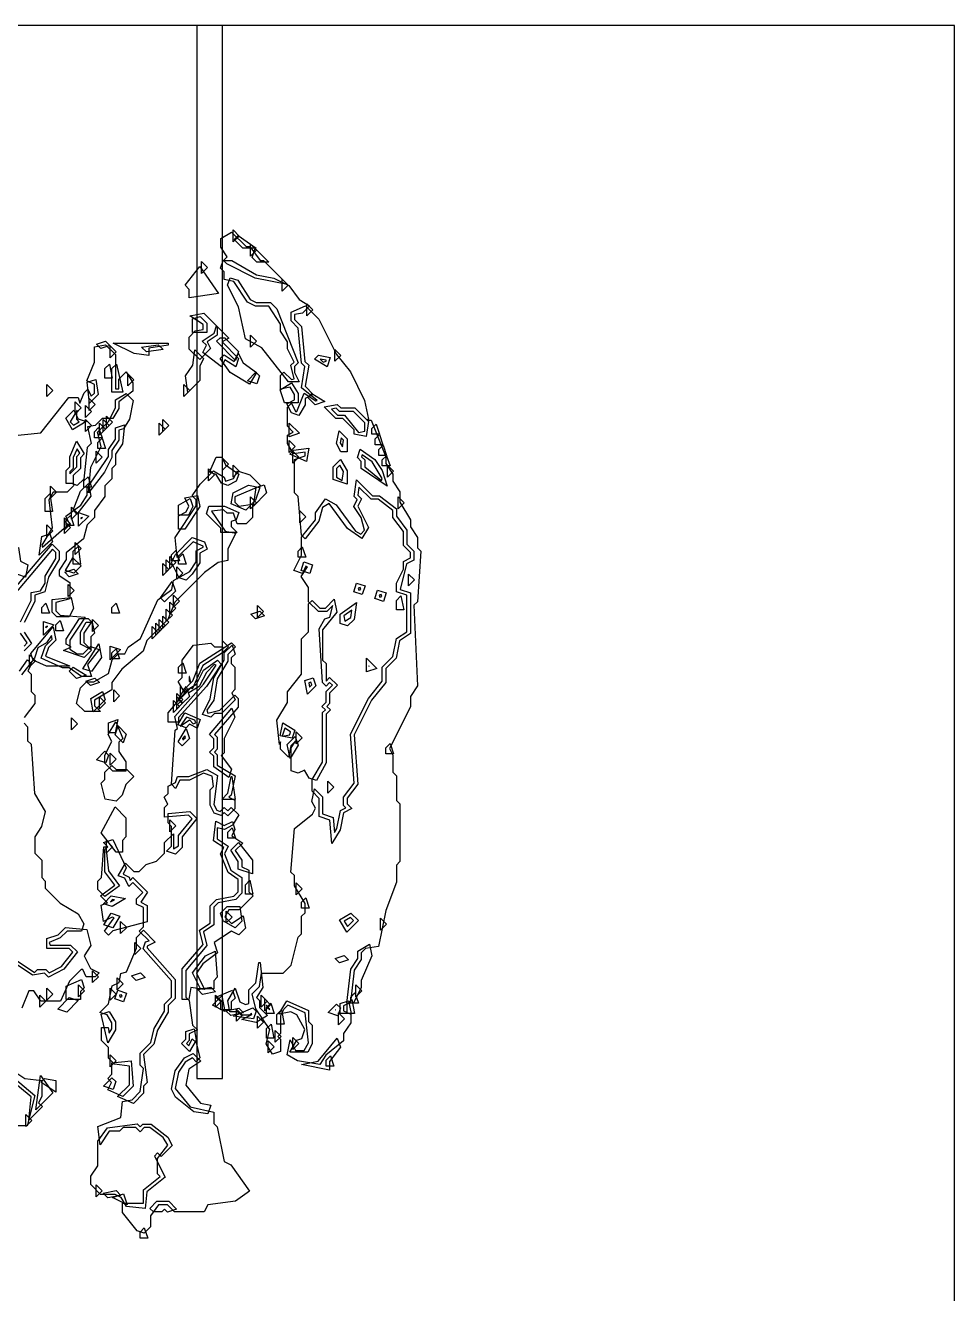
# Model space of a CAD drawing. Header units: millimetres. Extents: x 0 to 296, y 0 to 296.
# Drawn here: x 165.3 to 295.8, y 117.7 to 295.8 of the extents above; entities that cross this region are included whole.
import ezdxf

# ---------------------------------------------------------------- set-up
doc = ezdxf.new("R2010")
doc.units = ezdxf.units.MM
for name, color, linetype in [('CUT_OUTLINE', 5, 'Continuous'), ('CUT_SLOT', 1, 'Continuous'), ('ENG_D', 3, 'Continuous'), ('ENG_K', 2, 'Continuous'), ('ENG_L', 4, 'Continuous')]:
    doc.layers.add(name, color=color, linetype=linetype)

msp = doc.modelspace()

# ---------------------------------------------------------------- linework, layer by layer
at = {"layer": 'CUT_OUTLINE'}
msp.add_lwpolyline([(0, 0), (295.8, 0), (295.8, 295.8), (0, 295.8), (0, 0)], close=True, dxfattribs=at)
at = {"layer": 'CUT_SLOT'}
msp.add_lwpolyline([(189.42, 147.9), (192.99, 147.9), (192.99, 295.8), (189.42, 295.8), (189.42, 147.9)], close=True, dxfattribs=at)
at = {"layer": 'ENG_D'}
for points in [[(193.61, 262.32), (193.16, 262.77), (193.68, 263.3), (192.77, 264.67), (192.77, 265.87), (194.28, 266.78), (196.32, 264.74), (196.83, 264.74), (198.31, 262.77), (198.78, 262.77), (202.14, 259.41), (197.61, 260.32), (193.61, 262.32)], [(202.26, 245.76), (198.52, 250.5), (196.25, 251.76), (195.24, 256.28), (193.73, 259.3), (194.09, 260.37), (195.15, 260.02), (196.88, 257.29), (197.75, 256.86), (199.77, 256.86), (200.62, 256.01), (203.65, 248.42), (203.12, 247.88), (203.12, 247.05), (203.76, 245.76), (202.26, 245.76)], [(201.39, 258.48), (201.39, 260.16), (202.23, 259.32), (201.39, 258.48)], [(192.27, 252.29), (190.86, 251.35), (191.34, 250.4), (189.81, 248.87), (188.33, 250.35), (188.33, 252.03), (189.19, 252.89), (190.3, 253.11), (190.3, 253.77), (188.44, 255.01), (190.38, 255.4), (192.27, 253.51), (192.27, 252.29)], [(213.33, 240.34), (213.89, 240.34), (215.94, 235.21), (215.94, 234.25), (216.92, 232.77), (216.92, 231.79), (217.91, 230.31), (217.91, 228.82), (219.39, 226.36), (219.39, 225.38), (220.37, 223.9), (220.37, 222.45), (220.87, 221.95), (220.37, 214.84), (219.89, 214.36), (220.38, 203.05), (219.39, 201.57), (219.39, 200.1), (216.46, 194.24), (216.92, 193.32), (216.92, 190.9), (217.42, 190.4), (217.42, 186.95), (217.91, 186.46), (217.91, 178.37), (217.42, 177.87), (217.42, 175.47), (215.93, 171.5), (214.91, 166.42), (213.1, 166.16), (212.49, 165.55), (212.49, 164.59), (211.49, 163.1), (210.99, 158.59), (210.02, 158.1), (210.02, 157.42), (211.01, 156.93), (211.01, 155.72), (210.02, 154.24), (210.02, 153.21), (207.5, 151.19), (206.69, 149.85), (203.53, 150.38), (202.1, 151.23), (202.52, 153.34), (203.27, 151.85), (204.46, 151.85), (205.08, 152.89), (204.61, 157.1), (202.19, 158.21), (201.6, 157.62), (201.15, 156.72), (201.15, 154.21), (200.76, 153.82), (201.15, 153.43), (201.15, 151.67), (200.05, 151.3), (199.16, 152.79), (199.65, 154.76), (197.71, 157.66), (197.18, 159.81), (198.2, 160.84), (198.47, 162.69), (201.54, 162.69), (202.65, 163.8), (203.64, 167.75), (204.1, 168.22), (204.1, 170.68), (204.6, 171.18), (204.6, 172.48), (203.12, 174.95), (203.12, 176.39), (202.62, 176.9), (203.13, 183.03), (205.63, 185.04), (206.05, 185.86), (205.57, 186.81), (205.93, 188.58), (207.06, 187.44), (207.06, 185.06), (208.53, 184.57), (208.72, 182.45), (209.05, 183), (209.56, 185.54), (210.34, 185.93), (210.02, 186.25), (210.02, 187.42), (211.49, 189.39), (211, 196.27), (213.51, 201.28), (215.44, 203.7), (215.44, 205.69), (216.94, 207.18), (217.44, 209.68), (218.89, 210.65), (218.89, 215.76), (217.42, 216.25), (217.42, 217.47), (218.4, 219.45), (218.4, 220.53), (219.39, 221.02), (219.39, 221.75), (218.4, 222.74), (218.4, 224.73), (216.92, 226.7), (216.92, 227.65), (214.87, 229.25), (213.86, 229.25), (212.17, 230.94), (212.01, 229.83), (212.54, 229.3), (212.02, 228.26), (213.51, 225.29), (212.56, 223.72), (210.58, 225.13), (207.98, 228.67), (207.03, 228.1), (206.55, 226.18), (204.62, 223.7), (204.11, 224.21), (203.62, 229.63), (203.12, 230.13), (203.12, 234.85), (204.6, 235.34), (204.6, 235.87), (202.99, 235.64), (202.13, 237.07), (202.13, 238.27), (202.95, 238.68), (202.13, 239.5), (202.13, 242.17), (202.69, 242.73), (203.27, 241.57), (203.44, 241.57), (204.48, 244.17), (206.11, 243.08), (206.31, 243.14), (204.08, 244.92), (204.58, 247.9), (204.11, 248.36), (203.62, 253.29), (202.63, 254.29), (202.63, 255.54), (204.65, 256.41), (206.53, 254.54), (209, 249.59), (210.97, 247.13), (212.97, 243.13), (213.49, 240.51), (213.33, 240.34)], [(193.36, 251.93), (195.27, 250.02), (194.85, 248.76), (192.17, 251.43), (192.66, 251.93), (193.36, 251.93)], [(183.98, 250.96), (184.66, 250.27), (182.33, 249.94), (181.64, 250.62), (183.98, 250.96)], [(194.07, 247.06), (192.69, 249), (193.23, 249.53), (194.64, 248.59), (195.23, 249.77), (195.92, 248.39), (197.78, 247.06), (196.79, 245.43), (194.07, 247.06)], [(206.7, 248.94), (207.13, 248.51), (207.56, 248.65), (207.56, 248.77), (206.7, 248.94)], [(201.1, 244.64), (202.71, 245.61), (203.61, 244.11), (203.61, 242.81), (201.71, 242.81), (201.1, 244.64)], [(172.61, 241.77), (171.63, 240.13), (172.1, 239.67), (172.89, 240.14), (172.55, 240.49), (172.55, 241.62), (172.61, 241.77)], [(176.74, 240.94), (177.58, 240.09), (176.74, 239.25), (176.74, 240.94)], [(212.98, 239.99), (212.98, 239.99), (211.4, 241.57), (209.43, 241.57), (208.95, 242.05), (208.3, 241.91), (209.14, 241.08), (210.14, 241.08), (212.09, 238.64), (212.98, 238.82), (212.98, 239.99)], [(175.02, 238.72), (175.62, 239.32), (176.1, 237.88), (175.02, 237.88), (175.02, 238.72)], [(175.76, 238.27), (175.76, 239.95), (176.6, 239.11), (175.76, 238.27)], [(177.09, 239.6), (176.25, 238.76), (176.25, 240.44), (177.09, 239.6)], [(176.59, 236.4), (175.51, 236.4), (175.51, 237.24), (176.11, 237.84), (176.59, 236.4)], [(209.87, 236.63), (210.01, 237.54), (209.68, 237.87), (209.54, 237.18), (209.87, 236.63)], [(171.57, 232.8), (172.55, 233.79), (172.55, 235.27), (172.98, 235.7), (172.59, 236.35), (172.06, 235.11), (172.06, 233.58), (171.57, 233.09), (171.57, 232.8)], [(176.11, 235.16), (175.26, 234.32), (175.26, 236.01), (176.11, 235.16)], [(192.11, 232.74), (191.2, 233.04), (192.11, 235.16), (192.92, 235.16), (193.45, 234.1), (195.28, 232.79), (194.94, 231.78), (193.77, 231.2), (192.85, 231.51), (192.11, 232.74)], [(202.87, 236.01), (203.71, 235.16), (202.87, 234.32), (202.87, 236.01)], [(214.03, 234.5), (212.61, 235.51), (212.52, 235.23), (212.98, 234.77), (212.98, 233.8), (215.32, 231.88), (215.42, 232.18), (214.03, 234.5)], [(191.04, 233.54), (191.88, 232.7), (191.04, 231.86), (191.04, 233.54)], [(209.83, 231.87), (210.01, 233.14), (209.48, 234.03), (209.03, 233.58), (209.03, 232.35), (209.83, 231.87)], [(174.62, 230.97), (173.54, 230.97), (173.54, 231.82), (174.14, 232.42), (174.62, 230.97)], [(186.85, 226.94), (187.9, 227.46), (188.3, 228.26), (187.72, 229.43), (189.51, 229.78), (189.82, 228.21), (187.72, 225.06), (186.85, 225.06), (186.85, 226.94)], [(196.68, 231.23), (198.26, 230.91), (197.66, 229.11), (196.27, 227.72), (194.21, 228.61), (194.52, 230.15), (196.68, 231.23)], [(192.77, 224.56), (192.77, 225.2), (190.76, 227.21), (191.11, 228.26), (193.31, 228.26), (195.29, 227.41), (194.93, 226.34), (194.24, 226.11), (194.24, 225.41), (195.09, 224.56), (192.77, 224.56)], [(170.83, 226.64), (171.67, 225.8), (170.83, 224.96), (170.83, 226.64)], [(173.15, 226.5), (173.37, 226.71), (173.11, 226.63), (173.15, 226.5)], [(172.31, 223.19), (173.15, 222.35), (172.31, 221.5), (172.31, 223.19)], [(187.9, 217.87), (186.92, 218.2), (185.83, 220.37), (186.4, 221.51), (188.75, 223.86), (190.5, 223.28), (190.85, 222.22), (189.81, 221.7), (189.81, 220.3), (188.77, 218.74), (187.9, 217.87)], [(172.13, 218.86), (170.95, 219.25), (172.01, 221.02), (173.15, 219.88), (172.13, 218.86)], [(203.61, 221.96), (204.21, 222.56), (204.69, 221.11), (203.61, 221.11), (203.61, 221.96)], [(205.65, 220.04), (205.25, 218.83), (204.04, 219.23), (204.44, 220.44), (205.65, 220.04)], [(184.88, 214.85), (184.31, 215.42), (185.94, 217.71), (186.39, 216.36), (184.88, 214.85)], [(211.43, 216.27), (211.84, 217.48), (213.04, 217.08), (212.64, 215.87), (211.43, 216.27)], [(186.11, 214.11), (186.11, 215.79), (186.95, 214.95), (186.11, 214.11)], [(216, 216.09), (215.6, 214.89), (214.39, 215.29), (214.79, 216.5), (216, 216.09)], [(218.06, 215.7), (218.46, 213.72), (217.42, 213.72), (217.42, 215.05), (218.06, 215.7)], [(185.12, 213.82), (185.97, 212.98), (185.12, 212.14), (185.12, 213.82)], [(186.46, 213.96), (185.62, 213.12), (185.62, 214.81), (186.46, 213.96)], [(197.94, 212.63), (197.94, 214.31), (198.78, 213.47), (197.94, 212.63)], [(201.15, 195.19), (201.03, 194.83), (200.65, 198.24), (202.13, 200.72), (202.13, 202.22), (204.1, 204.68), (204.1, 209.63), (205.09, 210.62), (205.09, 214.56), (205.58, 215.05), (206.67, 213.96), (207.45, 213.96), (208.69, 215.2), (209.05, 213.41), (207.06, 210.92), (207.06, 206.67), (207.56, 206.18), (207.56, 203.71), (208.05, 204.21), (209.14, 203.12), (208.05, 202.03), (208.05, 200.55), (207.66, 200.16), (208.15, 199.67), (207.56, 199.07), (207.56, 192.21), (206.19, 189.76), (205.17, 190.1), (204.5, 191.21), (203.63, 190.77), (202.63, 191.11), (202.63, 194.32), (203.26, 195.27), (202.61, 194.62), (202.28, 193.01), (201.15, 194.14), (201.15, 195.19)], [(211.49, 212.37), (210.58, 211.46), (209.53, 211.82), (209.53, 213.11), (211.83, 214.75), (211.49, 212.37)], [(174.52, 208.14), (173.05, 208.88), (173.05, 210.58), (173.89, 211.99), (174.73, 211.99), (175.04, 210.43), (174.52, 209.92), (174.52, 208.14)], [(184.14, 210.66), (184.14, 212.34), (184.98, 211.5), (184.14, 210.66)], [(184.63, 212.83), (185.47, 211.99), (184.63, 211.15), (184.63, 212.83)], [(168.22, 211.22), (168.44, 211.43), (168.18, 211.34), (168.22, 211.22)], [(183.15, 209.67), (183.15, 211.36), (183.99, 210.51), (183.15, 209.67)], [(183.64, 211.85), (184.49, 211.01), (183.64, 210.17), (183.64, 211.85)], [(186.68, 197.06), (186.34, 198.75), (190.35, 203.27), (192.13, 205.94), (191.85, 206.04), (190.75, 204.94), (189.75, 202.94), (188.29, 202.07), (187.73, 202.63), (188.86, 203.75), (189.85, 206.24), (194.28, 209.1), (194.84, 208.54), (193.75, 207.45), (193.75, 206.5), (192.26, 204.02), (191.77, 201.05), (190.82, 199.63), (190.96, 199.22), (192.64, 199.64), (194.74, 201.74), (195.23, 201.25), (195.23, 200.07), (191.87, 196.23), (192.27, 195.83), (192.27, 194.14), (191.88, 193.75), (192.27, 193.36), (192.27, 191.92), (194.77, 190.42), (194.23, 187.71), (193.92, 187.41), (194.74, 187), (194.74, 185.76), (193.75, 184.78), (193.26, 185.27), (192.83, 184.84), (191.85, 185.17), (191.29, 186.3), (191.29, 188.43), (191.76, 188.91), (191.56, 190.36), (190.32, 190.77), (188.39, 189.81), (187, 189.81), (186.42, 188.65), (185.86, 189.22), (186.36, 196.84), (186.68, 197.06)], [(178.08, 208.26), (178.56, 206.82), (177.48, 206.82), (177.48, 207.66), (178.08, 208.26)], [(213.23, 205), (213.23, 206.92), (214.67, 205.48), (213.23, 205)], [(186.85, 204.84), (186.85, 205.69), (187.45, 206.29), (187.93, 204.84), (186.85, 204.84)], [(174.46, 203.08), (173.82, 203.72), (175.08, 204.14), (175.72, 203.5), (174.46, 203.08)], [(205.55, 203.19), (205.43, 203.55), (205.13, 203.45), (205.24, 202.88), (205.55, 203.19)], [(176.53, 201.08), (174.87, 199.41), (174.5, 201.27), (176.14, 202.26), (176.53, 201.08)], [(186.6, 199.81), (186.6, 201.5), (187.44, 200.65), (186.6, 199.81)], [(188.36, 201.57), (187.34, 200.55), (186.79, 201.11), (187.9, 202.97), (188.36, 201.57)], [(186.11, 201), (186.95, 200.16), (186.11, 199.32), (186.11, 201)], [(178.47, 193.83), (179.45, 192.35), (179.45, 191.04), (177.63, 191.04), (176.5, 192.17), (176.5, 193.32), (177.45, 195.23), (176.95, 196.23), (178.01, 197.99), (179.01, 195.67), (178.47, 195.13), (178.47, 193.83)], [(187.08, 197.36), (188.36, 198.26), (188.89, 197.73), (189.25, 197.85), (189.12, 198.24), (187.94, 198.63), (187.08, 197.36)], [(187.38, 195.66), (187.45, 195.44), (187.8, 195.79), (187.73, 196.01), (187.38, 195.66)], [(201.41, 195.98), (202.44, 196.18), (202.58, 196.6), (201.78, 197.08), (201.41, 195.98)], [(208.64, 188.82), (207.8, 187.98), (207.8, 189.66), (208.64, 188.82)], [(185.37, 183.79), (185.37, 185.1), (188.42, 185.38), (189.4, 184.4), (187.34, 181.83), (187.34, 180.34), (186.42, 179.42), (185.16, 179.84), (185.86, 180.54), (185.86, 183.3), (185.37, 183.79)], [(195.72, 177.63), (196.71, 177.14), (196.71, 174.13), (197.3, 173.54), (195.33, 171.57), (193.89, 171.57), (193.32, 170.62), (194.28, 169.66), (195.89, 170.74), (196.24, 169.02), (195.28, 168.06), (194.26, 168.57), (191.83, 167.02), (192.32, 165.56), (190.24, 164), (189.35, 162.67), (190.48, 160.41), (188.54, 160.69), (188.3, 158.99), (187.34, 158.99), (187.34, 163.28), (190.28, 166.7), (189.77, 168.72), (191.29, 169.73), (191.29, 172.16), (192.15, 173.03), (194.62, 173.52), (195.23, 174.13), (195.23, 175.87), (193.8, 176.83), (192.74, 179.47), (193.19, 180.36), (191.76, 181.3), (192.07, 184.02), (193.26, 183.43), (194.39, 183.99), (194.76, 182.89), (194.32, 182), (195.86, 180.97), (194.81, 179.92), (195.72, 178.54), (195.72, 177.63)], [(176.87, 172.57), (175.87, 173.57), (177.88, 175.07), (176.5, 176.91), (176.5, 180.05), (176.89, 180.44), (176.29, 181.04), (177.61, 181.48), (179.48, 177.48), (179.05, 176.61), (179.9, 176.18), (180.06, 175.72), (180.44, 176.11), (182.48, 174.06), (181.54, 172.65), (182.41, 172.21), (182.41, 169.9), (177.61, 168.63), (176.99, 168.01), (176.42, 168.59), (177.82, 170.45), (177.5, 170.56), (176.3, 169.96), (175.98, 172.22), (176.87, 172.57)], [(177.27, 172.73), (177.85, 172.97), (177.56, 173.02), (177.27, 172.73)], [(193.51, 171.42), (194.35, 170.58), (193.51, 169.74), (193.51, 171.42)], [(210.11, 170), (210.56, 169.25), (211.4, 170.09), (210.97, 170.52), (210.11, 170)], [(181.92, 145.83), (180.5, 144.41), (178.28, 145.35), (179.95, 147.02), (179.95, 149.65), (177.86, 149.89), (176.99, 150.76), (176.99, 152.24), (176, 153.22), (176, 155.05), (176.94, 155.05), (177.11, 154.25), (177.48, 154.87), (177.48, 155.72), (176.82, 156.82), (175.79, 157.16), (177.01, 158.38), (177.51, 160.89), (178.5, 161.38), (178.75, 162.63), (179.52, 162.89), (180.93, 166.19), (180.93, 167.72), (181.92, 168.71), (183.57, 167.06), (182.41, 166.48), (182.41, 166.24), (186.36, 161.8), (186.36, 159.14), (185.37, 158.15), (185.37, 157.2), (183.88, 154.71), (183.37, 152.71), (181.93, 151.26), (182.43, 147.32), (181.92, 146.81), (181.92, 145.83)], [(173.19, 161.79), (173.57, 160.65), (173.05, 160.13), (173.05, 158.99), (171.07, 158.99), (171.07, 160.88), (173.19, 161.79)], [(190.22, 159.71), (189.55, 160.38), (191.37, 160.74), (192.03, 160.08), (190.22, 159.71)], [(194.39, 160.31), (194.77, 159.17), (194.24, 158.65), (194.24, 157.52), (192.77, 157.52), (192.77, 158.65), (192.09, 159.32), (194.39, 160.31)], [(211.75, 159.39), (211.75, 161.07), (212.59, 160.23), (211.75, 159.39)], [(178.53, 159.58), (178.62, 159.31), (178.9, 159.4), (178.81, 159.67), (178.53, 159.58)], [(192.03, 157.91), (192.03, 159.59), (192.87, 158.75), (192.03, 157.91)], [(211.16, 159), (211.55, 157.02), (210.51, 157.02), (210.51, 158.36), (211.16, 159)], [(211.61, 159.94), (212.09, 158.5), (211.01, 158.5), (211.01, 159.34), (211.61, 159.94)], [(195.31, 157.78), (195.98, 157.12), (194.16, 156.76), (193.5, 157.42), (195.31, 157.78)], [(197.37, 156.26), (194.57, 156.66), (197.26, 157.81), (197.73, 157.34), (197.37, 156.26)], [(199.13, 158.19), (199.59, 157.56), (199.63, 157.7), (199.13, 158.19)], [(208.94, 157.52), (208.93, 157.55), (208.89, 157.52), (208.94, 157.52)], [(187.84, 154.49), (189.01, 154.88), (189.33, 153.28), (188.38, 151.7), (187.24, 152.83), (187.84, 153.43), (187.84, 154.49)], [(203.71, 152.83), (202.87, 151.99), (202.87, 153.67), (203.71, 152.83)], [(188.97, 143.23), (186.41, 145.28), (185.85, 146.39), (186.37, 148.99), (187.67, 150.81), (188.87, 151.41), (189.95, 150.33), (188.3, 149.23), (187.85, 146.98), (189.94, 144.43), (191.36, 144.14), (190.96, 142.95), (188.97, 143.23)], [(208.16, 151.07), (208.64, 149.63), (207.56, 149.63), (207.56, 150.47), (208.16, 151.07)], [(166.78, 143.51), (167.47, 148.3), (169.18, 145.9), (166.78, 143.51)], [(176.29, 146.81), (177.48, 148), (178.01, 147.48), (177.64, 146.36), (176.29, 146.81)], [(178.79, 131.2), (177.92, 131.63), (175.9, 131.63), (174.52, 133.01), (174.52, 134.17), (175.51, 135.65), (175.51, 139.11), (176.85, 140.98), (181.02, 141.51), (181.43, 141.1), (181.82, 141.49), (182.99, 141.49), (185.32, 139.68), (185.92, 138.49), (184.38, 136.95), (183.89, 137.45), (183.45, 137.01), (184.94, 134.03), (182.4, 132), (182.14, 129.64), (179.55, 129.92), (178.79, 131.2)], [(183.79, 130.65), (185.47, 130.65), (186.57, 129.55), (185.3, 129.13), (184.88, 129.56), (184.49, 129.17), (183.3, 129.17), (182.8, 129.66), (183.79, 130.65)], [(181.43, 125.47), (181.43, 126.31), (182.03, 126.91), (182.51, 125.47), (181.43, 125.47)]]:
    msp.add_lwpolyline(points, close=True, dxfattribs=at)
for points in [[(163.4, 238.15), (167.49, 238.6), (171.45, 243.55), (172.73, 243.55), (173, 242.74), (173.57, 244.18), (174.1, 244.7), (174.59, 243.71), (175.02, 244.14), (175.02, 245.36), (173.96, 245.89), (175.02, 248.52), (175.02, 250.65), (176.58, 250.96), (177.98, 249.56), (177.98, 244.78), (178.47, 244.78), (178.47, 246.11), (179.5, 247.15), (180.44, 245.59), (180.44, 244.41), (178.47, 242.93), (178.47, 242), (177.62, 240.59), (176.11, 240.59), (175.14, 239.62), (174.07, 239.41), (174.55, 237.06), (174.02, 236.53), (173.53, 232.09), (172.62, 231.18), (171.99, 231.4), (171.99, 231.4), (172.16, 231.22), (171.18, 230.23), (169.24, 230.23), (168.62, 229.19), (169.11, 225.25), (167.65, 222.81), (167.74, 222.53), (171.51, 225.86), (171.01, 226.86), (173.11, 228.43), (174.03, 229.82), (174.03, 230.8), (176.99, 235.24), (176.99, 236.22), (177.98, 237.7), (177.98, 239.29), (179.25, 239.71), (178.95, 237.05), (177.98, 235.58), (177.98, 234.08), (177.48, 233.58), (177.48, 232.1), (176.5, 231.12), (176.5, 229.66), (175.02, 227.69), (175.02, 226.68), (174.01, 225.67), (173.51, 223.68), (171.07, 221.73), (171.07, 220.79), (170.09, 219.31), (170.09, 218.53), (171.57, 217.55), (171.57, 215.25), (169.59, 214.76), (169.59, 213.57), (170.2, 212.97), (173.73, 212.7), (171.57, 209.45), (171.57, 208.19), (172.62, 207.56), (173.44, 207.56), (174.46, 208.58), (175.67, 208.17), (174.06, 206.03), (174.62, 204.35), (173.21, 204.35), (171.49, 205.58), (170.53, 205.58), (167.56, 206.93), (168.15, 208.67), (169.08, 209.61), (168.98, 210.13), (168.29, 209.1), (167.09, 208.38), (166.61, 206.94), (164.78, 204.6)], [(164.66, 212.05), (166.14, 215.01), (166.14, 216.14), (167.47, 216.4), (168.12, 217.48), (168.12, 218.47), (169.59, 220.94), (169.59, 221.75), (169.12, 222.23), (163.79, 215.94)], [(165.16, 208.64), (165.58, 209.07), (164.66, 210.44)], [(163.64, 164.82), (166.61, 162.77), (167.03, 163.19), (168.22, 163.19), (168.66, 162.75), (170.42, 163.63), (171.98, 165.63), (171.46, 166.14), (168.36, 166.14), (168.36, 167.55), (169.95, 168.08), (170.98, 169.11), (173.98, 168.84), (174.54, 166.59), (173.58, 165.14), (174.46, 163.37), (175.68, 162.76), (175.12, 162.2), (173.88, 162.2), (173.39, 163.19), (173.15, 163.19), (171.53, 161.56), (170.25, 158.75), (167.49, 158.75), (166.5, 160.23), (165.82, 160.23), (164.83, 157.76)], [(163.68, 148.02), (166.67, 145.53), (165.6, 141.25), (161.89, 141.25)]]:
    msp.add_lwpolyline(points, dxfattribs=at)
at = {"layer": 'ENG_K'}
for points in [[(187.75, 259.3), (189.82, 261.96), (192.46, 258.15), (188.33, 257.56), (188.33, 258.73), (187.75, 259.3)], [(190.9, 261.79), (190.05, 260.94), (190.05, 262.63), (190.9, 261.79)], [(205.75, 243.97), (204.6, 243.39), (204.6, 242.49), (203.72, 241.03), (202.7, 241.37), (202.05, 242.67), (203.12, 243.2), (203.12, 243.97), (202.5, 245), (201.15, 244.72), (201.15, 246.61), (201.64, 247.1), (202.69, 246.05), (203.07, 246.17), (202.6, 248.06), (203.07, 248.52), (202.13, 250.39), (202.13, 251.36), (201.15, 252.84), (201.15, 253.83), (199.53, 256.36), (197.64, 256.36), (196.54, 256.91), (194.59, 259.84), (193.26, 260.11), (193.26, 261.19), (192.73, 261.72), (193.08, 262.77), (194.31, 262.77), (197.78, 260.79), (200.24, 260.3), (202.3, 259.27), (203.78, 257.29), (205.24, 256.41), (204.23, 255.4), (203.12, 255.18), (203.12, 254.49), (204.09, 253.52), (204.59, 248.59), (205.11, 248.07), (204.62, 245.11), (205.75, 243.97)], [(204.84, 256.71), (205.69, 255.87), (204.84, 255.03), (204.84, 256.71)], [(190.79, 252.67), (188.82, 252.67), (188.82, 254.57), (189.87, 254.92), (190.79, 254), (190.79, 252.67)], [(177.2, 250.83), (175.94, 250.41), (175.3, 251.05), (176.56, 251.47), (177.2, 250.83)], [(182.66, 250.48), (182.66, 249.42), (180.61, 249.72), (177.67, 251.19), (185.36, 251.19), (185.38, 250.87), (182.66, 250.48)], [(196.96, 250.59), (196.96, 252.28), (197.8, 251.43), (196.96, 250.59)], [(177.24, 250.8), (178.08, 249.95), (177.24, 249.11), (177.24, 250.8)], [(190.35, 249.02), (189.81, 247.92), (189.81, 245.91), (188.15, 244.25), (187.82, 246.56), (188.83, 248.07), (189.14, 250.23), (190.35, 249.02)], [(208.12, 249.16), (207.69, 247.86), (205.93, 248.92), (206.49, 249.48), (208.12, 249.16)], [(175.22, 246.09), (175.53, 243.95), (174.34, 242.76), (174.01, 245.69), (175.22, 246.09)], [(180.54, 246.01), (179.7, 245.17), (179.7, 246.85), (180.54, 246.01)], [(197.7, 247.1), (198.22, 246.57), (197.85, 245.45), (196.5, 245.9), (197.7, 247.1)], [(168.36, 243.69), (168.36, 245.37), (169.2, 244.53), (168.36, 243.69)], [(174.2, 230.16), (174.53, 233.75), (175.99, 236.67), (175.48, 238.69), (177.03, 240.24), (177.98, 242.12), (177.98, 243.19), (179.49, 244.1), (180.46, 243.13), (179.93, 240.5), (179.13, 239.15), (178.47, 238.93), (178.47, 237.55), (177.48, 236.08), (177.48, 235.11), (176.46, 233.06), (174.2, 230.16)], [(188.43, 244.53), (187.59, 243.69), (187.59, 245.37), (188.43, 244.53)], [(206.01, 242.52), (204.99, 243.55), (205.55, 244.1), (207.4, 242.99), (206.01, 242.52)], [(173.78, 240.73), (173.78, 242.41), (174.63, 241.57), (173.78, 240.73)], [(175.12, 242.56), (174.28, 241.72), (174.28, 243.4), (175.12, 242.56)], [(209.63, 242.07), (211.6, 242.07), (213.49, 240.18), (213.19, 238.08), (211.5, 238.41), (211.5, 239.01), (209.92, 240.59), (208.93, 240.59), (207.3, 242.22), (209.12, 242.58), (209.63, 242.07)], [(184.98, 239.11), (184.14, 238.27), (184.14, 239.95), (184.98, 239.11)], [(184.63, 238.76), (184.63, 240.44), (185.47, 239.6), (184.63, 238.76)], [(202.38, 238.03), (202.38, 239.95), (203.82, 238.51), (202.38, 238.03)], [(210.51, 235.9), (209.62, 235.9), (209.02, 237.1), (209.38, 238.87), (210.51, 237.73), (210.51, 235.9)], [(171.57, 233.79), (171.57, 235.21), (172.52, 237.43), (173.6, 235.62), (173.05, 235.06), (173.05, 233.58), (172.06, 232.6), (172.06, 231.47), (171.07, 231.47), (171.07, 233.29), (171.57, 233.79)], [(202.38, 237.48), (203.22, 236.64), (202.38, 235.8), (202.38, 237.48)], [(205.15, 236.44), (204.78, 234.57), (202.44, 235.57), (203, 236.14), (205.15, 236.44)], [(214.39, 234.85), (215.42, 233.3), (216.15, 231.11), (212.49, 233.55), (212.49, 234.57), (211.96, 235.1), (212.36, 236.3), (214.39, 234.85)], [(193.01, 233.34), (193.01, 235.02), (193.85, 234.18), (193.01, 233.34)], [(194.49, 232.35), (194.49, 234.03), (195.33, 233.19), (194.49, 232.35)], [(208.54, 233.79), (209.58, 234.82), (210.51, 233.26), (210.51, 231.37), (208.54, 232.03), (208.54, 233.79)], [(183.94, 215.11), (185.89, 216.57), (186.14, 217.82), (188.4, 219.08), (189.31, 220.45), (189.31, 222.01), (190.3, 222.5), (190.3, 222.68), (188.88, 223.29), (186.66, 221.07), (186.35, 223.89), (189.31, 228.34), (189.31, 229.15), (188.75, 229.71), (189.86, 231.38), (191.74, 233.26), (193.22, 232.37), (193.41, 231.78), (194.56, 232.16), (195.11, 233.25), (196.84, 232.67), (198.37, 231.14), (194.74, 229.58), (194.74, 228.86), (195.32, 228.28), (197.2, 228.55), (197.2, 226.68), (196.32, 225.8), (195.05, 225.8), (194.56, 227.28), (193.65, 227.28), (193.17, 227.76), (191.48, 227.57), (193.4, 224.79), (194.86, 224.5), (193.75, 222.29), (193.75, 220.66), (192.38, 220.39), (190.46, 218.95), (186.32, 214.81), (185.33, 212.35), (182.38, 209.39), (181.88, 207.9), (178.89, 205.41), (177.48, 203.53), (177.48, 202.49), (175.02, 201.01), (175.02, 200.26), (175.86, 199.42), (173.68, 199.42), (172.53, 200.58), (173.07, 202.75), (173.93, 203.61), (174.95, 203.61), (177.02, 204.76), (177.51, 206.7), (178.37, 207.56), (179.3, 207.56), (179.75, 208.46), (181.48, 209.69), (183.94, 215.11)], [(207.39, 212.44), (208.09, 212.68), (208.5, 214.31), (207.66, 213.47), (206.47, 213.47), (205.09, 214.85), (205.09, 216.85), (204.05, 218.4), (204.95, 219.75), (204.72, 219.83), (204.23, 218.84), (203.02, 219.24), (204.1, 221.42), (204.1, 223.91), (206.08, 226.38), (206.08, 227.36), (207.49, 229.33), (208.96, 228.45), (211.66, 224.76), (212.44, 224.37), (212.95, 224.89), (212.5, 226.68), (211.46, 228.24), (211.94, 229.2), (211.48, 229.65), (211.82, 231.99), (214.07, 229.74), (215.04, 229.74), (217.42, 227.89), (217.42, 226.87), (218.89, 224.89), (218.89, 222.94), (219.88, 221.96), (219.88, 220.71), (218.86, 220.2), (217.96, 216.59), (219.39, 216.11), (219.39, 210.38), (217.88, 209.38), (217.4, 206.94), (215.94, 205.48), (215.94, 203.53), (213.93, 201.01), (211.5, 196.17), (212, 189.24), (210.51, 187.26), (210.51, 186.46), (211.18, 185.8), (209.99, 185.2), (209.51, 182.82), (208.36, 180.9), (208.06, 184.2), (206.57, 184.7), (206.57, 187.24), (205.58, 188.23), (205.58, 189.88), (207.06, 192.34), (207.06, 199.28), (207.45, 199.67), (206.96, 200.16), (207.56, 200.76), (207.56, 202.23), (208.44, 203.12), (208.05, 203.51), (207.56, 203.02), (207.07, 203.5), (206.57, 211.07), (207.39, 212.44)], [(174.54, 229.68), (172.58, 227.15), (172.02, 227.71), (173.08, 230.37), (174.18, 231.47), (174.54, 229.68)], [(198.84, 231.29), (199.21, 230.17), (197.35, 228.3), (197.72, 230.91), (198.84, 231.29)], [(171.81, 228.12), (172.65, 227.28), (171.81, 226.43), (171.81, 228.12)], [(196.96, 229.6), (197.8, 228.76), (196.96, 227.91), (196.96, 229.6)], [(171.07, 225.55), (171.07, 226.39), (171.67, 226.99), (172.15, 225.55), (171.07, 225.55)], [(204.7, 226.78), (203.86, 225.94), (203.86, 227.62), (204.7, 226.78)], [(171.67, 225.3), (170.83, 224.46), (170.83, 226.15), (171.67, 225.3)], [(173.08, 220.13), (172.06, 220.13), (172.06, 221.96), (172.73, 222.62), (173.08, 220.13)], [(186.46, 220.37), (185.62, 219.53), (185.62, 221.22), (186.46, 220.37)], [(185.86, 221.46), (186.46, 222.06), (186.95, 220.62), (185.86, 220.62), (185.86, 221.46)], [(170.86, 219), (172.13, 219.42), (172.76, 218.79), (171.5, 218.37), (170.86, 219)], [(185.47, 219.39), (184.63, 218.55), (184.63, 220.23), (185.47, 219.39)], [(185.12, 220.72), (185.97, 219.88), (185.12, 219.04), (185.12, 220.72)], [(186.6, 219.74), (187.44, 218.89), (186.6, 218.05), (186.6, 219.74)], [(219.14, 217.07), (219.14, 218.75), (219.98, 217.91), (219.14, 217.07)], [(172.16, 216.43), (171.32, 215.59), (171.32, 217.27), (172.16, 216.43)], [(212.42, 216.59), (212.33, 216.86), (212.06, 216.77), (212.15, 216.5), (212.42, 216.59)], [(215.29, 215.87), (215.02, 215.78), (215.11, 215.51), (215.38, 215.6), (215.29, 215.87)], [(169.1, 215.17), (171.76, 215.47), (172.07, 213.93), (171.47, 212.73), (169.74, 212.73), (169.1, 213.37), (169.1, 215.17)], [(177.48, 214.07), (178.08, 214.67), (178.56, 213.23), (177.48, 213.23), (177.48, 214.07)], [(169.59, 210.76), (169.59, 211.6), (170.2, 212.2), (170.68, 210.76), (169.59, 210.76)], [(174.77, 210.66), (174.77, 212.34), (175.61, 211.5), (174.77, 210.66)], [(211.17, 213.68), (210.05, 212.87), (210.19, 212.14), (211.03, 212.64), (211.17, 213.68)], [(169.62, 209.45), (168.58, 208.41), (168.18, 207.21), (171.55, 205.86), (171.54, 205.83), (168.31, 205.83), (166.44, 206.63), (166.11, 207.61), (169.24, 211.31), (169.62, 209.45)], [(173.41, 205.45), (175.63, 208.95), (176.02, 207.01), (174.62, 205.05), (173.41, 205.45)], [(177.24, 208.64), (178.68, 208.16), (177.24, 206.71), (177.24, 208.64)], [(165.9, 207.41), (166.74, 206.57), (165.9, 205.73), (165.9, 207.41)], [(189.37, 203.29), (190.35, 205.26), (192.3, 206.65), (192.84, 206.11), (190.74, 202.97), (186.85, 198.59), (186.85, 197.94), (185.37, 197.94), (185.37, 199.26), (188.17, 202.57), (189.37, 203.29)], [(172.02, 205.65), (173.88, 204.53), (172.49, 204.07), (171.46, 205.09), (172.02, 205.65)], [(213.57, 205.83), (213.62, 205.83), (213.58, 205.87), (213.57, 205.83)], [(175.76, 199.81), (175.76, 201.5), (176.6, 200.65), (175.76, 199.81)], [(177.73, 202.48), (178.57, 201.64), (177.73, 200.8), (177.73, 202.48)], [(171.81, 198.54), (172.65, 197.7), (171.81, 196.85), (171.81, 198.54)], [(178.3, 198.31), (177.93, 196.46), (176.99, 196.46), (176.99, 197.87), (178.3, 198.31)], [(178.36, 197.41), (179.49, 196.28), (179.07, 195.02), (177.94, 196.15), (178.36, 197.41)], [(175.3, 192.66), (176.5, 193.85), (177.02, 193.33), (176.65, 192.21), (175.3, 192.66)], [(188.75, 153.49), (189.29, 152.96), (189.83, 150.78), (189.31, 150.26), (188.78, 150.8), (187.76, 150.18), (186.84, 148.79), (186.37, 146.49), (188.47, 143.93), (191.78, 143.17), (191.78, 141.6), (192.25, 141.12), (193.23, 136.24), (194.16, 135.77), (196.81, 132.07), (194.83, 130.66), (190.96, 130.17), (190.45, 129.17), (186.25, 129.17), (185.27, 130.15), (184.02, 130.15), (182.91, 128.6), (182.91, 127.09), (181.99, 126.17), (181.03, 126.49), (178.96, 129.08), (178.96, 130.4), (181.92, 130.4), (181.92, 132.24), (184.26, 134.12), (183.89, 134.49), (183.89, 136.65), (185.32, 138.55), (184.69, 139.6), (182.82, 141), (182.02, 141), (181.43, 140.4), (180.83, 141), (179.06, 141), (178.57, 140.51), (177.12, 140.51), (175.85, 138.6), (175.49, 141.16), (178.73, 142.41), (178.98, 144.66), (180.32, 144.92), (181.44, 146.05), (181.9, 149.29), (181.43, 149.77), (181.43, 151.46), (182.93, 152.96), (183.41, 154.9), (184.88, 157.34), (184.88, 158.36), (185.86, 159.34), (185.86, 161.61), (181.89, 166.09), (182.22, 167.08), (182.7, 167.24), (181.32, 168.61), (181.92, 169.2), (181.92, 171.91), (180.93, 172.4), (180.93, 173.15), (181.82, 174.03), (180.44, 175.41), (179.88, 174.85), (179.28, 176.05), (178.35, 176.36), (179.41, 178.13), (180.54, 176.99), (181.32, 176.99), (182.28, 177.94), (183.76, 178.44), (184.88, 179.56), (184.88, 181.04), (186.11, 182.27), (186.11, 180.14), (186.85, 180.58), (186.85, 182.01), (188.74, 184.37), (188.23, 184.87), (184.88, 184.61), (184.88, 185.97), (185.32, 186.41), (184.82, 187.39), (185.37, 187.94), (185.37, 188.97), (186.4, 189.49), (186.67, 190.3), (188.28, 190.3), (190.82, 191.31), (192.29, 190.43), (191.79, 186.4), (192.2, 185.57), (192.7, 185.41), (193.26, 185.97), (193.75, 185.47), (194.24, 185.97), (195.29, 184.92), (194.42, 183.46), (193.29, 182.89), (192.27, 183.1), (192.27, 181.56), (193.82, 180.52), (193.28, 179.44), (194.2, 177.15), (195.72, 176.14), (195.72, 173.93), (194.86, 173.06), (192.39, 172.57), (191.78, 171.96), (191.78, 169.46), (190.34, 168.5), (190.82, 166.57), (187.84, 163.09), (187.84, 159.34), (188.31, 158.86), (188.81, 155.41), (189.48, 154.74), (188.33, 154.16), (188.33, 153.22), (187.94, 152.83), (188.26, 152.51), (188.75, 153.49)], [(179.56, 191.29), (180.54, 190.3), (179.42, 189.18), (178.93, 187.7), (178.06, 186.83), (176.54, 187.13), (175.98, 189.39), (176.5, 189.91), (176.5, 190.9), (177.48, 191.88), (178.08, 191.29), (179.56, 191.29)], [(178.1, 179.7), (175.96, 182.39), (177.92, 186.03), (179.45, 184.49), (179.45, 181.82), (178.96, 181.32), (178.96, 179.7), (178.1, 179.7)], [(185.62, 184.24), (186.46, 183.4), (185.62, 182.56), (185.62, 184.24)], [(176.34, 180.44), (176.61, 180.44), (176.98, 177.08), (178.57, 174.96), (176.47, 173.46), (175.51, 174.42), (175.51, 175.61), (176.01, 176.11), (176.34, 180.44)], [(176.74, 181.28), (177.58, 180.44), (176.74, 179.6), (176.74, 181.28)], [(210.46, 168.46), (209.44, 170.17), (211.05, 171.14), (212.09, 170.09), (210.46, 168.46)], [(211.99, 164.74), (211.99, 165.79), (213.64, 166.78), (213.98, 165.13), (212.49, 161.66), (212.49, 160.66), (211.41, 158.5), (210.48, 158.5), (211.01, 163.27), (211.99, 164.74)], [(210.72, 164.56), (209.46, 164.14), (208.82, 164.77), (210.09, 165.19), (210.72, 164.56)], [(175.61, 162.2), (174.77, 161.36), (174.77, 163.04), (175.61, 162.2)], [(181.49, 162.73), (182.13, 162.09), (180.87, 161.67), (180.23, 162.31), (181.49, 162.73)], [(173.64, 160.23), (172.8, 159.39), (172.8, 161.07), (173.64, 160.23)], [(168.22, 158.75), (167.38, 157.91), (167.38, 159.59), (168.22, 158.75)], [(171.14, 157.23), (169.88, 157.65), (171.5, 159.28), (172.76, 158.86), (171.14, 157.23)], [(179.12, 158.68), (177.91, 159.09), (178.31, 160.29), (179.52, 159.89), (179.12, 158.68)], [(192.92, 159.49), (193.35, 157.32), (191.61, 158.19), (192.92, 159.49)], [(198.44, 159.59), (199.28, 158.75), (198.44, 157.91), (198.44, 159.59)], [(198.93, 159.1), (199.77, 158.26), (198.93, 157.41), (198.93, 159.1)], [(209.53, 158.43), (210.7, 158.82), (211.06, 157.02), (209.53, 157.02), (209.53, 158.43)], [(176.89, 152.92), (175.96, 156.94), (177.1, 157.32), (177.98, 155.86), (177.98, 154.74), (176.89, 152.92)], [(194.98, 155.93), (194.98, 157.62), (195.83, 156.78), (194.98, 155.93)], [(200.26, 157.02), (199.17, 157.02), (199.17, 157.86), (199.78, 158.46), (200.26, 157.02)], [(209.56, 157.83), (209.19, 156.71), (207.84, 157.16), (209.03, 158.36), (209.56, 157.83)], [(209.28, 157.12), (210.12, 156.28), (209.28, 155.44), (209.28, 157.12)], [(208.05, 149.08), (204.1, 149.87), (204.1, 149.88), (206.44, 150.35), (209.13, 153.58), (209.56, 152.29), (208.05, 150.28), (208.05, 149.08)], [(199.42, 151.5), (199.42, 153.18), (200.26, 152.34), (199.42, 151.5)], [(167.48, 147.37), (168.03, 147.92), (169.59, 147.61), (169.59, 145.96), (167.48, 147.37)], [(175.26, 132.97), (176.11, 132.13), (175.26, 131.28), (175.26, 132.97)], [(176.24, 131.78), (178.06, 132.15), (178.72, 131.48), (176.91, 131.12), (176.24, 131.78)], [(179.63, 130.16), (177.58, 131.19), (179.12, 131.7), (179.63, 130.16)]]:
    msp.add_lwpolyline(points, close=True, dxfattribs=at)
for points in [[(163.56, 216.43), (169.09, 222.96), (170.09, 221.96), (170.09, 220.8), (168.59, 218.31), (168.08, 216.24), (166.64, 215.76), (166.64, 214.89), (165.16, 211.93)], [(165.16, 210.59), (166.21, 209), (165.16, 207.95)], [(164.53, 205.09), (165.61, 206.71), (166.2, 206.13), (165.7, 205.14), (166.14, 204.7), (166.14, 202.23), (166.64, 201.74), (166.64, 200.57), (165.16, 198.6)], [(165.16, 197.8), (165.65, 197.3), (165.65, 195.33), (166.14, 194.85), (166.63, 187.91), (168.13, 185.41), (167.6, 183.3), (166.64, 181.84), (166.64, 179.56), (167.62, 178.57), (167.62, 176.11), (168.12, 175.61), (168.12, 174.63), (170.24, 172.5), (172.73, 171.01), (173.56, 169.62), (173.22, 168.61), (171.18, 168.61), (170.23, 167.66), (168.67, 166.99), (168.79, 166.64), (171.67, 166.64), (172.63, 165.67), (170.74, 163.24), (168.56, 162.15), (168.03, 162.68), (166.33, 162.43), (163.22, 164.51)]]:
    msp.add_lwpolyline(points, dxfattribs=at)
at = {"layer": 'ENG_L'}
for points in [[(195.33, 266.22), (194.49, 265.38), (194.49, 267.07), (195.33, 266.22)], [(194.64, 265.73), (195.2, 266.3), (197.73, 264.5), (195.87, 264.5), (194.64, 265.73)], [(196.96, 263.41), (196.96, 265.09), (197.8, 264.25), (196.96, 263.41)], [(197.59, 264.46), (199.52, 262.53), (197.84, 262.53), (197.17, 263.2), (197.59, 264.46)], [(192.94, 251.37), (195.27, 249.03), (194.87, 247.84), (193.35, 248.85), (192.85, 247.85), (190.24, 249.88), (190.74, 250.89), (190.16, 251.47), (191.82, 252.58), (192.16, 253.62), (193.92, 251.86), (192.94, 251.37)], [(209.63, 249.46), (208.79, 248.62), (208.79, 250.3), (209.63, 249.46)], [(176.5, 246.26), (176.5, 247.59), (177.14, 248.24), (177.54, 246.26), (176.5, 246.26)], [(179.02, 244.28), (177.48, 244.28), (177.48, 247.59), (178.12, 248.22), (179.02, 244.28)], [(173.15, 242.07), (172.31, 241.22), (172.31, 242.91), (173.15, 242.07)], [(171.01, 240.63), (172.13, 241.74), (172.73, 240.54), (173.88, 240.16), (171.97, 239.02), (171.01, 240.63)], [(174.63, 239.6), (173.78, 238.76), (173.78, 240.44), (174.63, 239.6)], [(214.57, 239.81), (215.05, 238.37), (213.96, 238.37), (213.96, 239.21), (214.57, 239.81)], [(215.54, 236.89), (214.46, 236.89), (214.46, 237.73), (215.06, 238.33), (215.54, 236.89)], [(216.03, 235.41), (214.95, 235.41), (214.95, 236.25), (215.55, 236.85), (216.03, 235.41)], [(216.04, 235.37), (216.53, 233.93), (215.44, 233.93), (215.44, 234.77), (216.04, 235.37)], [(216.18, 234.03), (217.03, 233.19), (216.18, 232.35), (216.18, 234.03)], [(168.12, 229.35), (168.78, 230.02), (169.14, 227.52), (168.12, 227.52), (168.12, 229.35)], [(168.85, 231.08), (169.7, 230.23), (168.85, 229.39), (168.85, 231.08)], [(186.85, 228.4), (188.47, 229.37), (188.84, 228.24), (188.23, 227.03), (186.85, 227.03), (186.85, 228.4)], [(217.66, 229.6), (218.5, 228.76), (217.66, 227.91), (217.66, 229.6)], [(172.8, 227.37), (174.24, 226.89), (172.8, 225.45), (172.8, 227.37)], [(168.36, 225.65), (169.2, 224.81), (168.36, 223.97), (168.36, 225.65)], [(168.76, 224.38), (169.14, 223.27), (167.27, 221.4), (167.65, 224.01), (168.76, 224.38)], [(162.79, 218.89), (161.01, 218.89), (160.69, 220.5), (164.37, 222.48), (164.64, 220.54), (165.68, 220.02), (165.34, 218.33), (164.26, 218.69), (163.15, 220.24), (162.79, 219.88), (163.29, 219.39), (162.79, 218.89)], [(186.85, 220.13), (186.85, 220.97), (187.45, 221.57), (187.93, 220.13), (186.85, 220.13)], [(168.7, 213.23), (167.62, 213.23), (167.62, 214.07), (168.22, 214.67), (168.7, 213.23)], [(167.87, 210.17), (167.87, 212.09), (169.31, 211.61), (167.87, 210.17)], [(171.07, 209.6), (172.91, 212.49), (174.13, 212.49), (174.6, 212.02), (173.54, 210.44), (173.54, 209.14), (174.63, 208.05), (173.6, 207.03), (170.68, 208), (171.75, 208.54), (171.07, 208.88), (171.07, 209.6)], [(198.89, 212.87), (197.63, 212.45), (196.99, 213.09), (198.26, 213.51), (198.89, 212.87)], [(188.67, 202.87), (187.79, 201.98), (186.79, 203.65), (187.34, 204.21), (187.34, 206.65), (188.93, 208.78), (191.38, 209.05), (191.88, 208.54), (193.01, 208.54), (193.01, 207.67), (190.25, 205.91), (188.73, 202.57), (188.67, 202.87)], [(191.88, 199.17), (191.35, 198.65), (190.2, 199.03), (191.3, 201.22), (191.79, 204.19), (193.26, 206.64), (193.26, 207.66), (194.35, 208.75), (194.77, 207.49), (194.24, 206.96), (194.24, 206.18), (194.74, 205.69), (194.74, 202.52), (194.3, 202.08), (194.79, 201.1), (192.87, 199.17), (191.88, 199.17)], [(193.01, 209.38), (193.85, 208.54), (193.01, 207.7), (193.01, 209.38)], [(188.33, 204.35), (188.33, 203.71), (188.54, 203.5), (188.37, 204.35), (188.33, 204.35)], [(204.56, 203.78), (205.74, 204.17), (206.11, 203.05), (204.94, 201.88), (204.56, 203.78)], [(186.6, 200.31), (186.6, 201.99), (187.44, 201.15), (186.6, 200.31)], [(187.94, 202.13), (187.1, 201.29), (187.1, 202.97), (187.94, 202.13)], [(194.76, 198.66), (193.26, 195.67), (193.26, 193.65), (192.84, 193.24), (194.27, 191.33), (193.88, 190.15), (191.78, 191.65), (191.78, 193.16), (191.18, 193.75), (191.78, 194.35), (191.78, 195.62), (191.2, 196.2), (194.34, 199.92), (194.76, 198.66)], [(189.46, 197.1), (188.38, 197.64), (187.9, 197.17), (186.73, 197.56), (187.73, 199.24), (189.87, 198.33), (189.46, 197.1)], [(201.1, 196.02), (201.47, 197.84), (203.17, 196.82), (202.79, 195.69), (201.1, 196.02)], [(187.9, 197.05), (188.36, 195.66), (187.34, 194.64), (186.79, 195.19), (187.9, 197.05)], [(203.23, 195.93), (203.63, 194.71), (202.51, 192.83), (202.11, 194.82), (203.23, 195.93)], [(204.21, 195.72), (203.37, 194.88), (203.37, 196.57), (204.21, 195.72)], [(215.94, 193.51), (215.94, 194.35), (216.54, 194.95), (217.02, 193.51), (215.94, 193.51)], [(177.24, 191.92), (177.24, 193.61), (178.08, 192.77), (177.24, 191.92)], [(193.77, 187.96), (194.24, 190.3), (194.32, 190.3), (194.78, 187.1), (192.91, 187.1), (193.77, 187.96)], [(193.75, 182.51), (194.35, 183.12), (194.83, 181.67), (193.75, 181.67), (193.75, 182.51)], [(195.23, 178.39), (194.17, 179.98), (195.25, 181.06), (197.2, 178.55), (197.2, 176.65), (195.23, 177.3), (195.23, 178.39)], [(196.22, 175.12), (196.86, 175.76), (197.26, 173.78), (196.22, 173.78), (196.22, 175.12)], [(203.37, 173.68), (203.37, 175.37), (204.21, 174.52), (203.37, 173.68)], [(177.51, 172.04), (176.29, 172.44), (177.4, 173.56), (179.39, 173.16), (177.51, 172.04)], [(204.1, 171.81), (204.1, 172.65), (204.71, 173.26), (205.19, 171.81), (204.1, 171.81)], [(178.59, 170.72), (177.59, 169.05), (176.37, 169.46), (177.37, 171.12), (178.59, 170.72)], [(193.24, 169.96), (193.15, 169.88), (192.73, 171.14), (193.65, 172.06), (195.44, 172.06), (195.74, 170), (194.78, 169.04), (193.24, 169.96)], [(178.71, 168.26), (178.71, 169.94), (179.56, 169.1), (178.71, 168.26)], [(216.04, 169.59), (215.2, 168.75), (215.2, 170.44), (216.04, 169.59)], [(180.69, 165.3), (180.69, 166.98), (181.53, 166.14), (180.69, 165.3)], [(189.9, 160.47), (188.78, 162.72), (190.63, 165.11), (192, 165.79), (192.28, 162.11), (191.78, 161.6), (191.78, 160.47), (189.9, 160.47)], [(197.77, 159.27), (198.19, 158.85), (198.19, 157.86), (199.33, 156.73), (197.74, 155.78), (195.71, 156.18), (197.15, 156.9), (197.09, 157.06), (196.81, 156.78), (195.62, 156.78), (195.13, 157.27), (194.04, 157.27), (193.74, 158.79), (194.8, 160.57), (195.43, 158.68), (196.24, 158.27), (196.71, 158.43), (196.71, 160.33), (197.71, 161.33), (198.12, 164.17), (198.3, 164.17), (198.69, 160.66), (197.77, 159.27)], [(168.36, 160.58), (169.2, 159.73), (168.36, 158.89), (168.36, 160.58)], [(177.24, 158.89), (177.24, 160.58), (178.08, 159.73), (177.24, 158.89)], [(178.22, 160.37), (178.22, 162.05), (179.06, 161.21), (178.22, 160.37)], [(203.45, 153.28), (204.16, 153.52), (204.58, 154.78), (203.43, 156.84), (202.59, 157.26), (200.9, 156.92), (202.03, 158.82), (205.09, 157.43), (205.09, 155.89), (205.58, 155.4), (205.58, 152.77), (205, 151.6), (202.44, 151.6), (203.45, 153.28)], [(200.65, 156.88), (201.3, 157.52), (201.69, 155.54), (200.65, 155.54), (200.65, 156.88)], [(197.94, 156.63), (198.78, 155.79), (197.94, 154.95), (197.94, 156.63)], [(199.82, 155.55), (200.21, 153.57), (199.17, 153.57), (199.17, 154.91), (199.82, 155.55)], [(201.25, 153.82), (200.41, 152.98), (200.41, 154.66), (201.25, 153.82)], [(176.9, 146.3), (177.43, 147.36), (176.89, 147.9), (177.48, 148.5), (177.48, 150.09), (180.17, 150.39), (180.45, 146.82), (179.02, 145.39), (176.9, 146.3)], [(177.24, 151.21), (178.08, 150.37), (177.24, 149.53), (177.24, 151.21)], [(167.62, 145.38), (167.18, 144.5), (167.72, 143.96), (165.84, 142.07), (166.13, 145.33), (163.14, 147.82), (163.55, 149.03), (165.24, 147.89), (167.62, 147.63), (167.62, 145.38)], [(165.4, 141.14), (165.4, 142.83), (166.25, 141.99), (165.4, 141.14)]]:
    msp.add_lwpolyline(points, close=True, dxfattribs=at)

doc.saveas('drawing.dxf')
